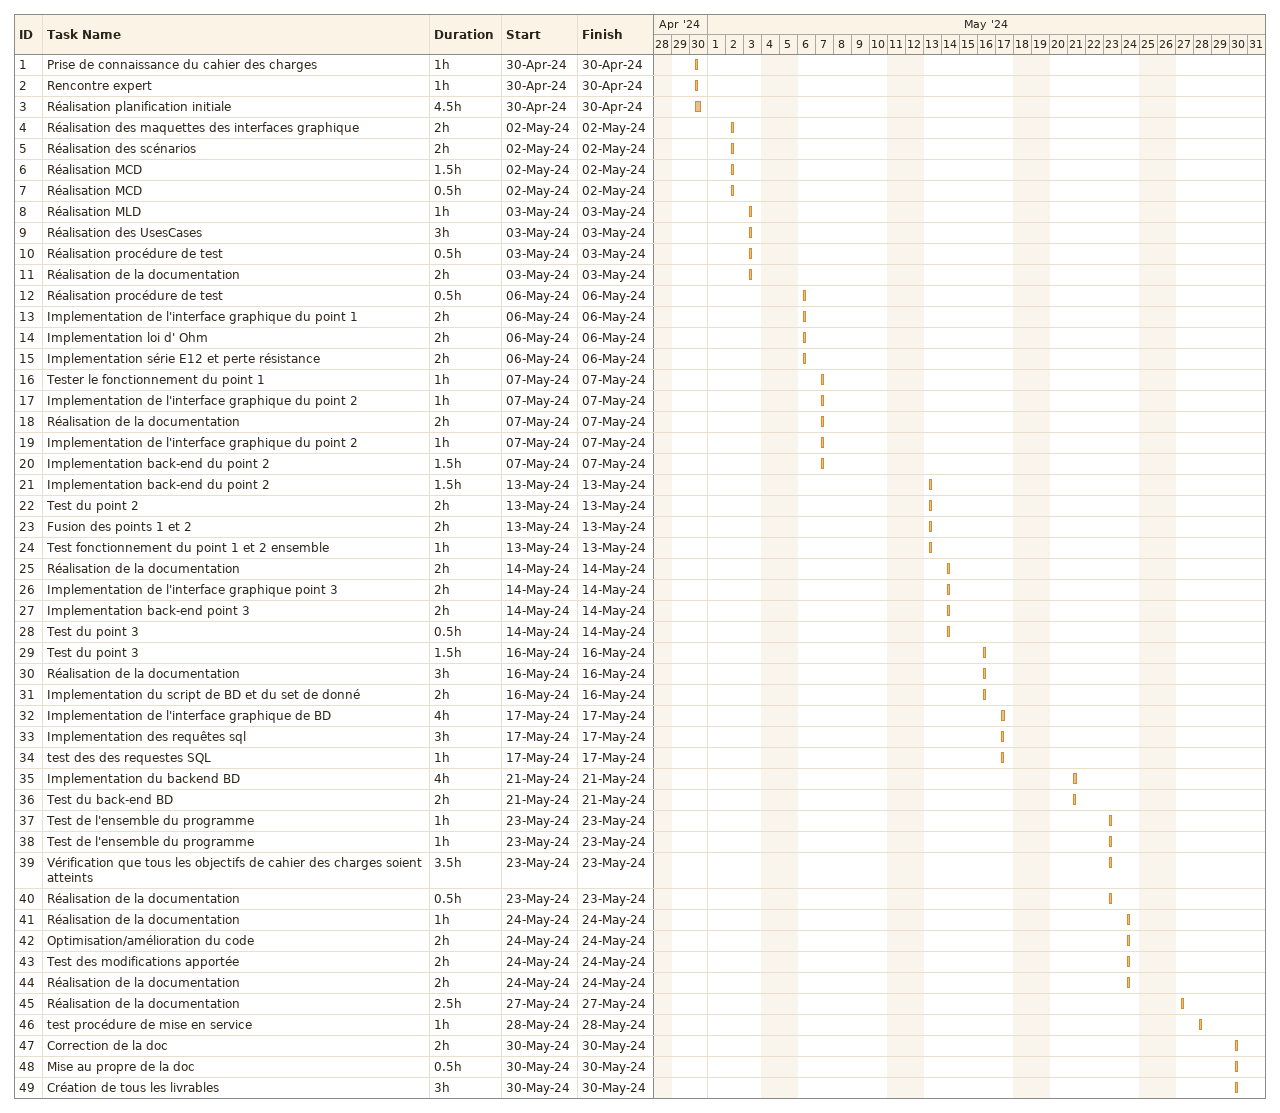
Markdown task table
| ID | Task | Duration | Start | Finish |
|---|---|---|---|---|
| 1 | Prise de connaissance du cahier des charges | 1h | 2024-04-30 | 2024-04-30 |
| 2 | Rencontre expert | 1h | 2024-04-30 | 2024-04-30 |
| 3 | Réalisation planification initiale | 4.5h | 2024-04-30 | 2024-04-30 |
| 4 | Réalisation des maquettes des interfaces graphique | 2h | 2024-05-02 | 2024-05-02 |
| 5 | Réalisation des scénarios | 2h | 2024-05-02 | 2024-05-02 |
| 6 | Réalisation MCD | 1.5h | 2024-05-02 | 2024-05-02 |
| 7 | Réalisation MCD | 0.5h | 2024-05-02 | 2024-05-02 |
| 8 | Réalisation MLD | 1h | 2024-05-03 | 2024-05-03 |
| 9 | Réalisation des UsesCases | 3h | 2024-05-03 | 2024-05-03 |
| 10 | Réalisation procédure de test | 0.5h | 2024-05-03 | 2024-05-03 |
| 11 | Réalisation de la documentation | 2h | 2024-05-03 | 2024-05-03 |
| 12 | Réalisation procédure de test | 0.5h | 2024-05-06 | 2024-05-06 |
| 13 | Implementation de l'interface graphique du point 1 | 2h | 2024-05-06 | 2024-05-06 |
| 14 | Implementation loi d' Ohm | 2h | 2024-05-06 | 2024-05-06 |
| 15 | Implementation série E12 et perte résistance | 2h | 2024-05-06 | 2024-05-06 |
| 16 | Tester le fonctionnement du point 1 | 1h | 2024-05-07 | 2024-05-07 |
| 17 | Implementation de l'interface graphique du point 2 | 1h | 2024-05-07 | 2024-05-07 |
| 18 | Réalisation de la documentation | 2h | 2024-05-07 | 2024-05-07 |
| 19 | Implementation de l'interface graphique du point 2 | 1h | 2024-05-07 | 2024-05-07 |
| 20 | Implementation back-end du point 2 | 1.5h | 2024-05-07 | 2024-05-07 |
| 21 | Implementation back-end du point 2 | 1.5h | 2024-05-13 | 2024-05-13 |
| 22 | Test du point 2 | 2h | 2024-05-13 | 2024-05-13 |
| 23 | Fusion des points 1 et 2 | 2h | 2024-05-13 | 2024-05-13 |
| 24 | Test fonctionnement du point 1 et 2 ensemble | 1h | 2024-05-13 | 2024-05-13 |
| 25 | Réalisation de la documentation | 2h | 2024-05-14 | 2024-05-14 |
| 26 | Implementation de l'interface graphique point 3 | 2h | 2024-05-14 | 2024-05-14 |
| 27 | Implementation back-end point 3 | 2h | 2024-05-14 | 2024-05-14 |
| 28 | Test du point 3 | 0.5h | 2024-05-14 | 2024-05-14 |
| 29 | Test du point 3 | 1.5h | 2024-05-16 | 2024-05-16 |
| 30 | Réalisation de la documentation | 3h | 2024-05-16 | 2024-05-16 |
| 31 | Implementation du script de BD et du set de donné | 2h | 2024-05-16 | 2024-05-16 |
| 32 | Implementation de l'interface graphique de BD | 4h | 2024-05-17 | 2024-05-17 |
| 33 | Implementation des requêtes sql | 3h | 2024-05-17 | 2024-05-17 |
| 34 | test des des requestes SQL | 1h | 2024-05-17 | 2024-05-17 |
| 35 | Implementation du backend BD | 4h | 2024-05-21 | 2024-05-21 |
| 36 | Test du back-end BD | 2h | 2024-05-21 | 2024-05-21 |
| 37 | Test de l'ensemble du programme | 1h | 2024-05-23 | 2024-05-23 |
| 38 | Test de l'ensemble du programme | 1h | 2024-05-23 | 2024-05-23 |
| 39 | Vérification que tous les objectifs de cahier des charges soient atteints | 3.5h | 2024-05-23 | 2024-05-23 |
| 40 | Réalisation de la documentation | 0.5h | 2024-05-23 | 2024-05-23 |
| 41 | Réalisation de la documentation | 1h | 2024-05-24 | 2024-05-24 |
| 42 | Optimisation/amélioration du code | 2h | 2024-05-24 | 2024-05-24 |
| 43 | Test des modifications apportée | 2h | 2024-05-24 | 2024-05-24 |
| 44 | Réalisation de la documentation | 2h | 2024-05-24 | 2024-05-24 |
| 45 | Réalisation de la documentation | 2.5h | 2024-05-27 | 2024-05-27 |
| 46 | test procédure de mise en service | 1h | 2024-05-28 | 2024-05-28 |
| 47 | Correction de la doc | 2h | 2024-05-30 | 2024-05-30 |
| 48 | Mise au propre de la doc | 0.5h | 2024-05-30 | 2024-05-30 |
| 49 | Création de tous les livrables | 3h | 2024-05-30 | 2024-05-30 |
